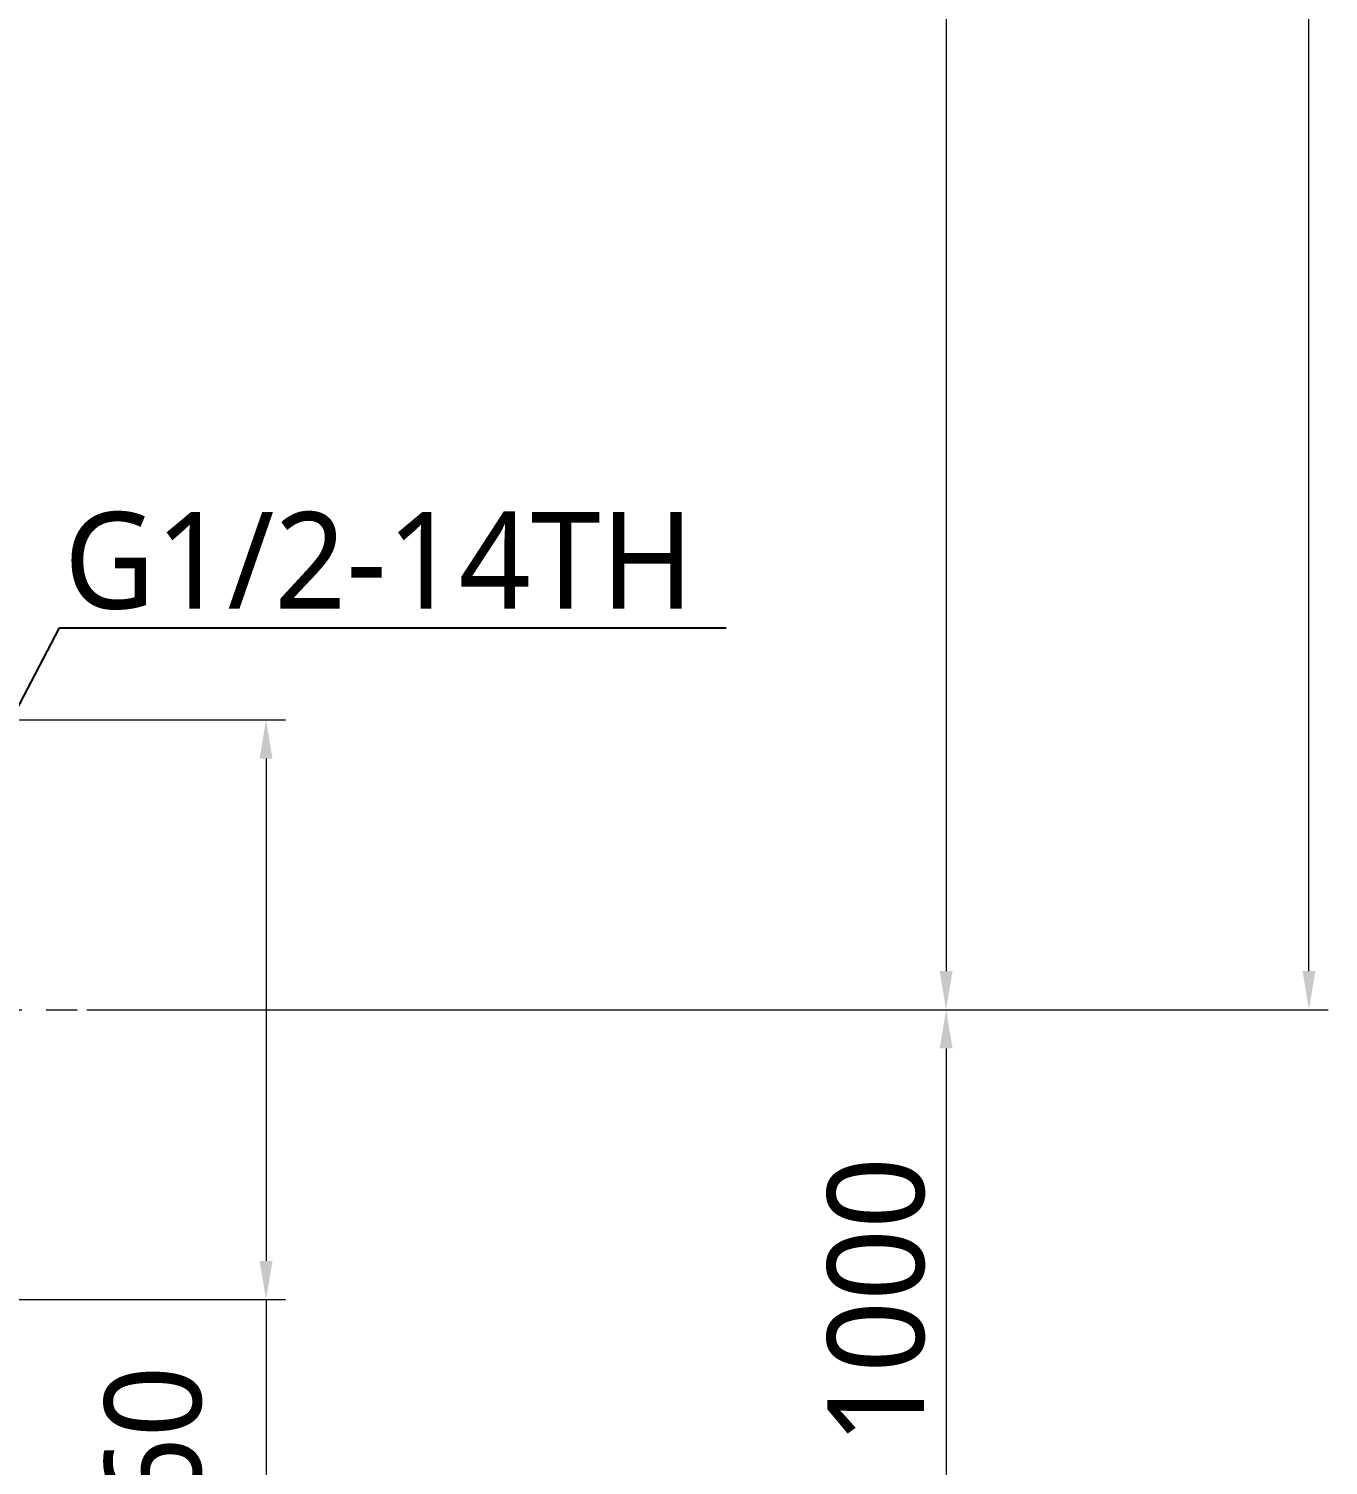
# Model space of a CAD drawing. Extents: x 0 to 1580, y 0 to 1158.
# Drawn here: x 1013.7 to 1148.2, y 202.9 to 351.6 of the extents above; entities that cross this region are included whole.
import ezdxf
from ezdxf import colors
from ezdxf.entities.mleader import LeaderData, LeaderLine
from ezdxf.math import Vec2, Vec3

# ---------------------------------------------------------------- set-up
doc = ezdxf.new("R2010")
doc.units = 0
doc.header["$LTSCALE"] = 10
doc.header["$MEASUREMENT"] = 0
doc.header["$PDMODE"] = 3
doc.header["$PDSIZE"] = -10
doc.linetypes.add('CENTER', pattern=[2, 1.25, -0.25, 0.25, -0.25])
doc.layers.get('0').update_dxf_attribs({"linetype": 'CONTINUOUS'})
doc.layers.get('DEFPOINTS').update_dxf_attribs({"linetype": 'CONTINUOUS'})
doc.layers.add('DEF_LAYER_ASSEM_MEMBER', color=7, linetype='CONTINUOUS')
doc.styles.add('Daelim Dimension', font='')
doc.styles.get('Daelim Dimension').set_extended_font_data('NanumGothic')
doc.dimstyles.new('DEFAULT', dxfattribs={"dimscale": 2, "dimtxt": 2, "dimasz": 2, "dimexe": 0, "dimexo": 2, "dimgap": 1, "dimtad": 1, "dimdec": 1, "dimzin": 9, "dimdsep": 46, "dimtxsty": 'Daelim Dimension', "dimcen": 0.5, "dimclrd": 252, "dimclre": 252, "dimclrt": 3, "dimadec": 1, "dimazin": 0, "dimtfac": 1, "dimtdec": 1, "dimtix": 1, "dimtmove": 0, "dimatfit": 3, "dimfxl": 1, "dimtolj": 1, "dimtzin": 1, "dimlwd": 9, "dimlwe": 9, "dimarcsym": 0})

# ---------------------------------------------------------------- blocks, each defined once
blk = doc.blocks.new('*D2')
at = {"color": 5, "lineweight": 9, "ltscale": 0.5, "transparency": 16777216}
for p, q in [((998.7158167211583, 280.0611049951892), (1040.273860766652, 280.0611049951892)), ((1038.273860766652, 276.0611049951892), (1038.273860766652, 224.0611049951892)), ((998.7158167211583, 220.0611049951892), (1040.273860766652, 220.0611049951892)), ((1038.273860766652, 220.0611049951892), (1038.273860766652, 182.8121779565626))]:
    blk.add_line(p, q, dxfattribs=at)
at = {"color": 5, "ltscale": 0.5, "transparency": 16777216}
for points in [[(1037.607194099986, 276.0611049951892), (1038.940527433319, 276.0611049951892), (1038.273860766652, 280.0611049951892)], [(1037.607194099986, 224.0611049951892), (1038.940527433319, 224.0611049951892), (1038.273860766652, 220.0611049951892)]]:
    blk.add_solid(points, dxfattribs=at)
at = {"layer": 'DEFPOINTS', "color": 0, "ltscale": 0.5, "transparency": 16777216}
for p in [(994.7158167211583, 280.0611049951892), (994.7158167211583, 220.0611049951892), (1038.273860766652, 220.0611049951892)]:
    blk.add_point(p, dxfattribs=at)
at = {"color": 7, "ltscale": 0.5, "transparency": 16777216, "insert": (1020.30461899269, 199.436641475876), "char_height": 10, "attachment_point": 2, "rotation": 90, "style": 'Daelim Dimension'}
blk.add_mtext('\\A1;{\\H1.25x;\\C256;Ø}60', dxfattribs=at)
blk = doc.blocks.new('*D5')
at = {"color": 5, "lineweight": 9, "ltscale": 0.5, "transparency": 16777216}
for p, q in [((1049.465816721158, 544.5875118663891), (1110.652492255306, 544.5875118663891)), ((1108.652492255306, 540.5875118663891), (1108.652492255306, 254.0611049951892)), ((1023.715816721158, 250.0611049951892), (1110.652492255306, 250.0611049951892))]:
    blk.add_line(p, q, dxfattribs=at)
at = {"color": 5, "ltscale": 0.5, "transparency": 16777216}
for points in [[(1107.985825588639, 540.5875118663891), (1109.319158921973, 540.5875118663891), (1108.652492255306, 544.5875118663891)], [(1107.985825588639, 254.0611049951892), (1109.319158921973, 254.0611049951892), (1108.652492255306, 250.0611049951892)]]:
    blk.add_solid(points, dxfattribs=at)
at = {"layer": 'DEFPOINTS', "color": 0, "ltscale": 0.5, "transparency": 16777216}
for p in [(1045.465816721158, 544.5875118663891), (1019.715816721158, 250.0611049951892), (1108.652492255306, 250.0611049951892)]:
    blk.add_point(p, dxfattribs=at)
at = {"color": 7, "ltscale": 0.5, "transparency": 16777216, "insert": (1101.201848478482, 397.3243084307894), "char_height": 10, "attachment_point": 5, "rotation": 90, "style": 'Daelim Dimension'}
blk.add_mtext('\\A1;270~300', dxfattribs=at)
blk = doc.blocks.new('*D8')
at = {"color": 5, "lineweight": 9, "ltscale": 0.5, "transparency": 16777216}
for p, q in [((1018.715816727457, 752.4875118663892), (1148.200502391962, 752.4875118663892)), ((1146.200502391962, 254.0611049951892), (1146.200502391962, 748.4875118663892)), ((1023.715816721158, 250.0611049951892), (1148.200502391962, 250.0611049951892))]:
    blk.add_line(p, q, dxfattribs=at)
at = {"color": 5, "ltscale": 0.5, "transparency": 16777216}
for points in [[(1145.533835725295, 748.4875118663892), (1146.867169058629, 748.4875118663892), (1146.200502391962, 752.4875118663892)], [(1145.533835725295, 254.0611049951892), (1146.867169058629, 254.0611049951892), (1146.200502391962, 250.0611049951892)]]:
    blk.add_solid(points, dxfattribs=at)
at = {"layer": 'DEFPOINTS', "color": 0, "ltscale": 0.5, "transparency": 16777216}
for p in [(1014.715816727457, 752.4875118663892), (1146.200502391962, 752.4875118663892), (1019.715816721158, 250.0611049951892)]:
    blk.add_point(p, dxfattribs=at)
at = {"color": 7, "ltscale": 0.5, "transparency": 16777216, "insert": (1137.347855753907, 501.2743084307894), "char_height": 10, "attachment_point": 5, "rotation": 90, "style": 'Daelim Dimension'}
blk.add_mtext('\\A1;(1000)', dxfattribs=at)

msp = doc.modelspace()

# ---------------------------------------------------------------- linework, layer by layer
at = {"color": 5, "lineweight": 9, "ltscale": 0.5}
for p, q in [((1019.715816721158, 250.0611049951892), (1088.881791618088, 250.0610815342305)), ((1108.652492255306, 246.061104991615), (1108.652490347957, 195.542062022865))]:
    msp.add_line(p, q, dxfattribs=at)
at = {"color": 5, "ltscale": 0.5}
msp.add_solid([(1107.985826224422, 246.0611049951892), (1109.31915828619, 246.0611049951892), (1108.652492255306, 250.0611049951892)], dxfattribs=at)
at = {"layer": 'DEF_LAYER_ASSEM_MEMBER', "color": 1, "linetype": 'CENTER', "lineweight": 5}
msp.add_line((975.5032165927587, 250.0611049951892), (1018.715816721158, 250.0611049951892), dxfattribs=at)

# ---------------------------------------------------------------- texts
at = {"color": 7, "ltscale": 0.5, "insert": (1101.435937613582, 219.9350063588025), "char_height": 10, "attachment_point": 5, "rotation": 90, "style": 'Daelim Dimension'}
msp.add_mtext('\\A1;1000', dxfattribs=at)

# ---------------------------------------------------------------- dimensions: what is measured, and where the dimension line sits
at = {"color": 5, "ltscale": 0.5}
for base, p1, p2, angle, text, picture, middle in [((1146.200502391962, 752.4875118663892), (1019.715816721158, 250.0611049951892), (1014.715816727457, 752.4875118663892), 90, '(1000)', '*D8', (1146.200502391962, 501.2743084307894)), ((1108.652492255306, 250.0611049951892), (1045.465816721158, 544.5875118663891), (1019.715816721158, 250.0611049951892), 90, '270~300', '*D5', (1108.652492255306, 397.3243084307894)), ((1038.273860766652, 220.0611049951892), (994.7158167211583, 280.0611049951892), (994.7158167211583, 220.0611049951892), 270, '{\\H1.25x;\\C256;Ø}<>', '*D2', (1038.273860766652, 199.436641475876))]:
    dim = msp.add_linear_dim(base=base, p1=p1, p2=p2, angle=angle, text=text, dimstyle='DEFAULT', override={"dimtxt": 5, "dimexe": 1, "dimdec": 0, "dimclrd": 5, "dimclre": 5, "dimclrt": 7}, dxfattribs=at)
    dim.commit()
    dim.dimension.update_dxf_attribs({"geometry": picture, "text_midpoint": middle, "dimtype": 160})

# ---------------------------------------------------------------- leaders
at = {"ltscale": 0.5}
ml = msp.add_multileader_mtext('Standard', dxfattribs=at)
ml.set_content('G1/2-14TH', color=256, style='Daelim Dimension')
ml.set_leader_properties(color=5)
ml.build(insert=Vec2(0, 0))
ml.multileader.update_dxf_attribs({"text_left_attachment_type": 6, "text_right_attachment_type": 6, "dogleg_length": 0.36, "arrow_head_size": 5})
ctx = ml.context
ctx.base_point, ctx.char_height, ctx.arrow_head_size, ctx.landing_gap_size, ctx.plane_origin = Vec3(1017.253854364591, 289.5697613488979), 10, 5, 0.09, Vec3(1001.715816721158, 260.5611049951892)
ctx.left_attachment, ctx.right_attachment = 6, 6
notes = []
notes.append((ctx, [(0, (1, 1, 0), (1016.893854364591, 289.5697613488979), (1, 0), 0.36, [(0, [(1001.715816721158, 260.5611049951892)], 0, [])])]))
ctx.mtext.insert, ctx.mtext.flow_direction = Vec3(1017.343854364591, 301.5697613488979), 5
for ctx, leaders in notes:
    for number, flags, end, landing, length, lines in leaders:
        leader = LeaderData()
        leader.index, (leader.has_last_leader_line, leader.has_dogleg_vector, leader.attachment_direction) = number, flags
        leader.last_leader_point, leader.dogleg_vector, leader.dogleg_length = Vec3(end), Vec3(landing), length
        for number, points, colour, breaks in lines:
            line = LeaderLine()
            line.index, line.vertices, line.color, line.breaks = number, Vec3.list(points), colors.encode_raw_color(colour), breaks
            leader.lines.append(line)
        ctx.leaders.append(leader)

doc.saveas('drawing.dxf')
